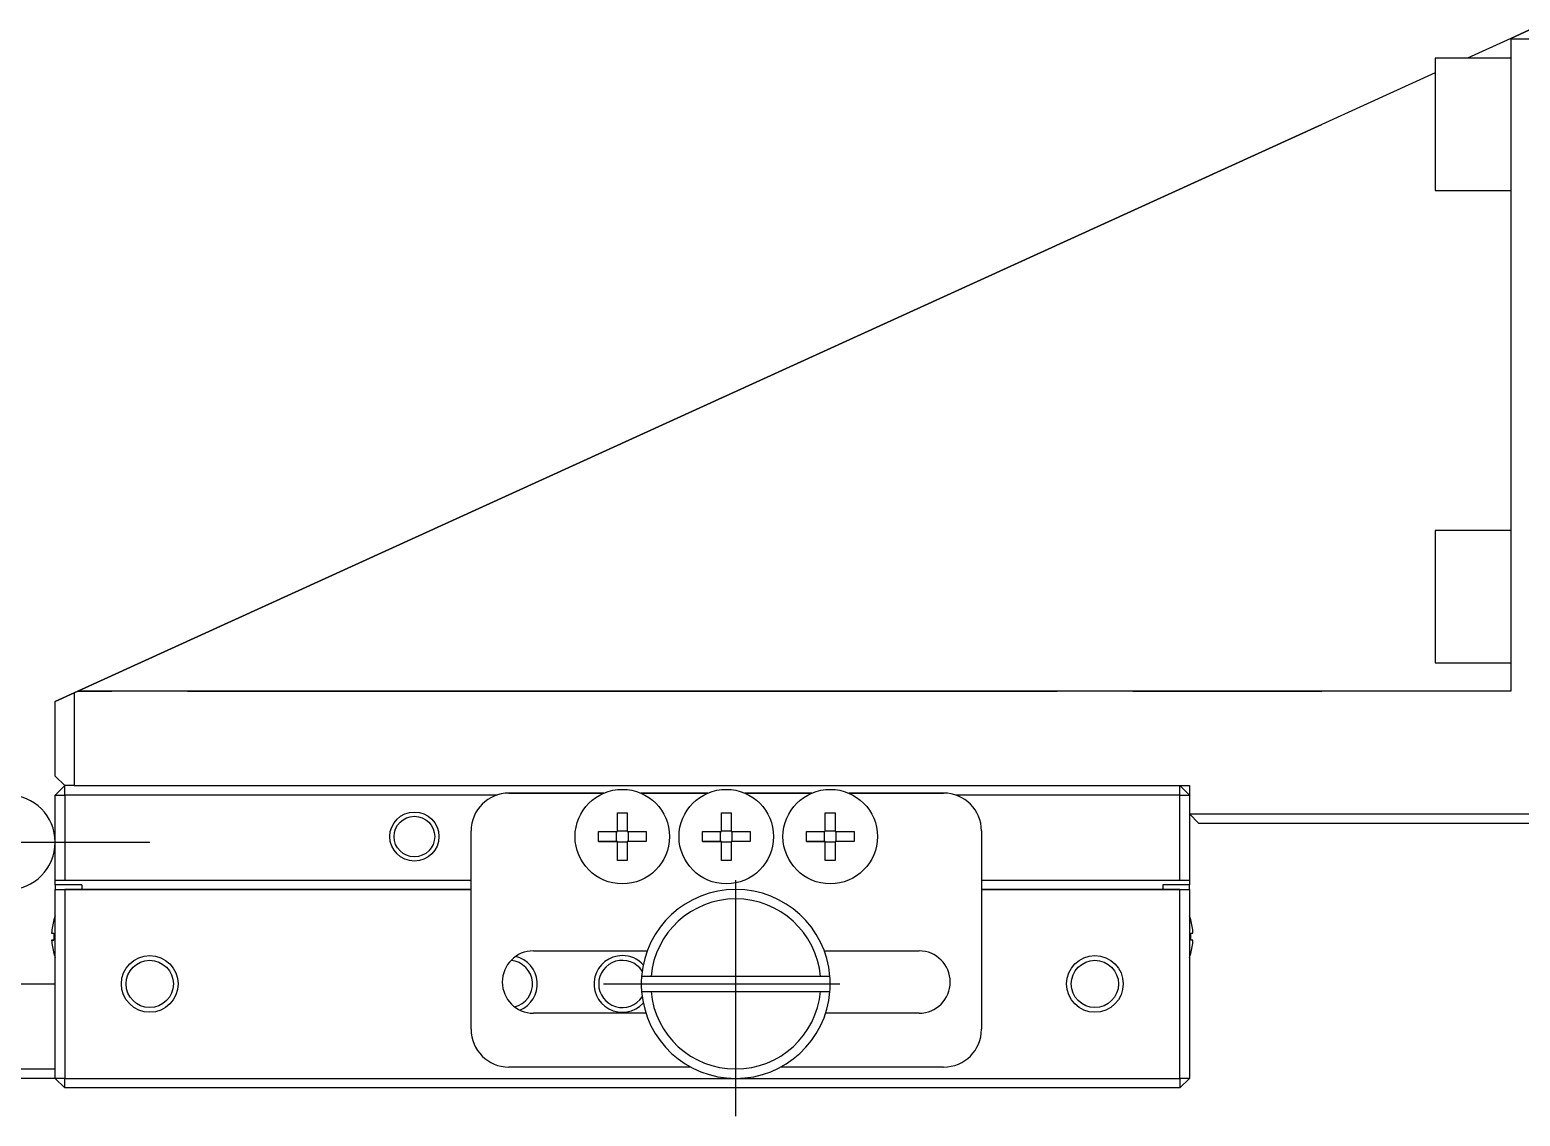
# Model space of a CAD drawing. Extents: x -312 to 352, y 11 to 577.
# Drawn here: x 90 to 168.9, y 270.9 to 328.4 of the extents above; entities that cross this region are included whole.
import ezdxf

# ---------------------------------------------------------------- set-up
doc = ezdxf.new("R2010")
doc.units = 0
doc.header["$LTSCALE"] = 10
doc.linetypes.add('CENTER', pattern=[2, 1.25, -0.25, 0.25, -0.25])
doc.layers.get('0').update_dxf_attribs({"linetype": 'CONTINUOUS'})
doc.layers.add('CENTER', color=1, linetype='CENTER')

msp = doc.modelspace()

# ---------------------------------------------------------------- linework, layer by layer
at = {"color": 7, "linetype": 'CONTINUOUS'}
for p, q in [((168.39089, 327.926893), (169.39089, 328.382619)), ((169.39089, 328.382619), (168.39089, 327.926893)), ((168.39089, 327.926893), (166.099441, 326.882619)), ((168.39089, 327.926893), (166.099441, 326.882619)), ((168.39089, 327.882619), (168.39089, 327.926893)), ((175.39089, 327.882619), (168.39089, 327.882619)), ((168.39089, 327.882619), (168.39089, 293.382619)), ((164.39089, 326.882619), (164.39089, 323.382619)), ((168.39089, 326.882619), (164.39089, 326.882619)), ((164.39089, 326.103988), (158.39089, 323.36963)), ((164.39089, 326.103988), (158.39089, 323.36963)), ((92.5904, 293.382619), (158.39089, 323.36963)), ((158.39089, 323.36963), (92.5904, 293.382619)), ((164.39089, 323.382619), (164.39089, 319.882619)), ((164.39089, 319.882619), (168.39089, 319.882619)), ((164.39089, 301.882619), (164.39089, 298.382619)), ((168.39089, 301.882619), (164.39089, 301.882619)), ((164.39089, 298.382619), (164.39089, 294.882619)), ((164.39089, 294.882619), (168.39089, 294.882619)), ((92.5904, 293.382619), (92.39089, 293.291697)), ((92.39089, 293.291697), (92.5904, 293.382619)), ((168.39089, 293.382619), (92.5904, 293.382619)), ((92.5904, 293.382619), (94.390895, 293.382619)), ((98.390885, 293.382619), (144.390895, 293.382619)), ((107.14089, 293.382619), (103.64089, 293.382619)), ((107.14089, 293.382619), (103.64089, 293.382619)), ((139.14089, 293.382619), (135.64089, 293.382619)), ((139.14089, 293.382619), (135.64089, 293.382619)), ((148.390885, 293.382619), (158.39089, 293.382619)), ((168.39089, 293.382619), (158.39089, 293.382619)), ((91.39089, 292.835971), (92.39089, 293.291697)), ((92.39089, 293.291697), (91.39089, 292.835971)), ((91.39089, 288.882619), (91.39089, 292.835971)), ((92.39089, 293.291697), (92.39089, 288.382619)), ((91.39089, 288.882619), (91.89089, 288.382619)), ((91.39089, 287.882619), (91.89089, 288.382619)), ((91.89089, 288.382619), (91.39089, 287.882619)), ((91.39089, 287.882619), (91.89089, 287.882619)), ((91.39089, 283.382619), (91.39089, 287.882619)), ((91.54089, 288.032619), (91.89089, 288.382619)), ((91.89089, 288.382619), (91.54089, 288.032619)), ((91.89089, 287.882619), (91.89089, 288.382619)), ((92.39089, 288.382619), (91.89089, 288.382619)), ((114.766391, 287.882619), (91.89089, 287.882619)), ((91.89089, 287.882619), (91.89089, 283.382619)), ((92.39089, 288.382619), (151.39089, 288.382619)), ((115.39089, 287.982619), (120.411094, 287.982619)), ((120.411094, 287.982619), (115.39089, 287.982619)), ((122.370686, 287.982619), (125.911094, 287.982619)), ((125.911094, 287.982619), (122.370686, 287.982619)), ((127.870686, 287.982619), (131.411094, 287.982619)), ((131.411094, 287.982619), (127.870686, 287.982619)), ((133.370686, 287.982619), (138.39089, 287.982619)), ((138.39089, 287.982619), (133.370686, 287.982619)), ((150.89089, 287.882619), (139.01539, 287.882619)), ((150.89089, 287.882619), (150.89089, 288.382619)), ((151.39089, 287.882619), (150.89089, 288.382619)), ((150.89089, 288.382619), (151.24089, 288.032619)), ((150.89089, 288.382619), (151.39089, 287.882619)), ((151.24089, 288.032619), (150.89089, 288.382619)), ((150.89089, 287.882619), (151.39089, 287.882619)), ((150.89089, 283.382619), (150.89089, 287.882619)), ((151.39089, 288.382619), (151.39089, 286.882619)), ((121.13089, 286.941209), (121.65089, 286.941209)), ((121.13089, 285.942619), (121.13089, 286.941209)), ((121.65089, 286.941209), (121.65089, 285.942619)), ((126.63089, 286.941209), (127.15089, 286.941209)), ((126.63089, 285.942619), (126.63089, 286.941209)), ((127.15089, 286.941209), (127.15089, 285.942619)), ((132.13089, 286.941209), (132.65089, 286.941209)), ((132.13089, 285.942619), (132.13089, 286.941209)), ((132.65089, 286.941209), (132.65089, 285.942619)), ((151.39089, 286.882619), (151.39089, 283.382619)), ((151.39089, 286.882619), (175.39089, 286.882619)), ((151.89089, 286.382619), (151.39089, 286.882619)), ((175.89089, 286.382619), (151.89089, 286.382619)), ((113.39089, 275.482619), (113.39089, 285.982619)), ((120.132301, 285.422619), (120.132301, 285.942619)), ((120.132301, 285.942619), (121.13089, 285.942619)), ((121.13089, 285.422619), (120.132301, 285.422619)), ((120.132301, 285.422619), (121.089515, 285.422619)), ((121.089515, 285.422619), (121.089515, 285.942619)), ((121.13089, 285.422619), (121.089515, 285.422619)), ((121.13089, 285.983994), (121.65089, 285.983994)), ((121.13089, 284.424029), (121.13089, 285.422619)), ((121.65089, 285.942619), (122.64948, 285.942619)), ((121.65089, 285.422619), (121.65089, 284.424029)), ((122.64948, 285.422619), (121.65089, 285.422619)), ((121.692265, 285.422619), (121.65089, 285.422619)), ((121.692265, 285.942619), (121.692265, 285.422619)), ((122.64948, 285.422619), (121.692265, 285.422619)), ((122.64948, 285.942619), (122.64948, 285.422619)), ((125.632301, 285.422619), (125.632301, 285.942619)), ((125.632301, 285.942619), (126.63089, 285.942619)), ((126.63089, 285.422619), (125.632301, 285.422619)), ((125.632301, 285.422619), (126.589515, 285.422619)), ((126.589515, 285.422619), (126.589515, 285.942619)), ((126.63089, 285.422619), (126.589515, 285.422619)), ((126.63089, 285.983994), (127.15089, 285.983994)), ((126.63089, 284.424029), (126.63089, 285.422619)), ((127.15089, 285.942619), (128.14948, 285.942619)), ((127.15089, 285.422619), (127.15089, 284.424029)), ((128.14948, 285.422619), (127.15089, 285.422619)), ((127.192265, 285.422619), (127.15089, 285.422619)), ((127.192265, 285.942619), (127.192265, 285.422619)), ((128.14948, 285.422619), (127.192265, 285.422619)), ((128.14948, 285.942619), (128.14948, 285.422619)), ((131.132301, 285.422619), (131.132301, 285.942619)), ((131.132301, 285.942619), (132.13089, 285.942619)), ((132.13089, 285.422619), (131.132301, 285.422619)), ((131.132301, 285.422619), (132.089515, 285.422619)), ((132.089515, 285.422619), (132.089515, 285.942619)), ((132.13089, 285.422619), (132.089515, 285.422619)), ((132.13089, 285.983994), (132.65089, 285.983994)), ((132.13089, 284.424029), (132.13089, 285.422619)), ((132.65089, 285.942619), (133.64948, 285.942619)), ((132.65089, 285.422619), (132.65089, 284.424029)), ((133.64948, 285.422619), (132.65089, 285.422619)), ((132.692265, 285.422619), (132.65089, 285.422619)), ((132.692265, 285.942619), (132.692265, 285.422619)), ((133.64948, 285.422619), (132.692265, 285.422619)), ((133.64948, 285.942619), (133.64948, 285.422619)), ((140.39089, 285.982619), (140.39089, 275.482619)), ((121.65089, 285.381244), (121.13089, 285.381244)), ((127.15089, 285.381244), (126.63089, 285.381244)), ((132.65089, 285.381244), (132.13089, 285.381244)), ((121.65089, 284.424029), (121.13089, 284.424029)), ((127.15089, 284.424029), (126.63089, 284.424029)), ((132.65089, 284.424029), (132.13089, 284.424029)), ((91.39089, 283.382619), (91.89089, 283.382619)), ((91.39089, 283.132619), (91.39089, 283.382619)), ((92.79089, 283.132619), (91.39089, 283.132619)), ((92.79089, 283.132619), (91.39089, 283.132619)), ((91.39089, 283.132619), (91.39089, 282.882619)), ((91.89089, 283.382619), (113.39089, 283.382619)), ((92.79089, 283.132619), (92.79089, 282.882619)), ((140.39089, 283.382619), (150.89089, 283.382619)), ((151.39089, 283.132619), (149.99089, 283.132619)), ((149.99089, 283.132619), (149.99089, 282.882619)), ((151.39089, 283.132619), (149.99089, 283.132619)), ((150.89089, 283.382619), (151.39089, 283.382619)), ((151.39089, 283.382619), (151.39089, 283.132619)), ((151.39089, 282.882619), (151.39089, 283.132619)), ((91.39089, 282.882619), (91.89089, 282.882619)), ((91.39089, 282.882619), (113.39089, 282.882619)), ((91.39089, 272.882619), (91.39089, 282.882619)), ((113.39089, 282.882619), (91.89089, 282.882619)), ((91.89089, 282.882619), (91.89089, 272.882619)), ((150.89089, 282.882619), (140.39089, 282.882619)), ((140.39089, 282.882619), (151.39089, 282.882619)), ((150.89089, 282.882619), (151.39089, 282.882619)), ((150.89089, 272.882619), (150.89089, 282.882619)), ((151.39089, 282.882619), (151.39089, 272.882619)), ((91.316746, 281.271235), (91.321369, 281.26898)), ((151.460412, 281.26898), (151.465034, 281.271235)), ((91.201031, 280.562619), (91.321369, 280.562619)), ((91.321369, 280.202619), (91.201031, 280.202619)), ((91.201031, 280.202619), (91.321369, 280.202619)), ((91.321369, 280.562619), (91.321369, 280.202619)), ((151.460412, 280.562619), (151.580749, 280.562619)), ((151.460412, 280.202619), (151.460412, 280.562619)), ((151.580749, 280.202619), (151.460412, 280.202619)), ((151.580749, 280.202619), (151.460412, 280.202619)), ((91.321369, 279.496258), (91.316746, 279.494003)), ((91.321369, 279.496258), (91.316746, 279.494003)), ((116.69089, 279.632619), (122.707142, 279.632619)), ((132.074639, 279.632619), (137.09089, 279.632619)), ((151.465034, 279.494003), (151.460412, 279.496258)), ((151.465034, 279.494003), (151.460412, 279.496258)), ((76.89089, 277.882619), (91.39089, 277.882619)), ((76.89089, 277.882619), (91.39089, 277.882619)), ((122.908703, 278.282619), (122.406916, 278.282619)), ((131.873077, 278.282619), (122.908703, 278.282619)), ((132.374865, 278.282619), (131.873077, 278.282619)), ((122.406916, 277.482619), (122.908703, 277.482619)), ((122.406916, 277.482619), (132.374865, 277.482619)), ((122.908703, 277.482619), (131.873077, 277.482619)), ((131.873077, 277.482619), (132.374865, 277.482619)), ((122.637208, 276.332619), (116.69089, 276.332619)), ((122.637208, 276.332619), (116.69089, 276.332619)), ((137.09089, 276.332619), (132.144573, 276.332619)), ((137.09089, 276.332619), (132.144573, 276.332619)), ((73.89089, 273.382619), (91.39089, 273.382619)), ((91.39089, 272.882619), (73.89089, 272.882619)), ((91.89089, 272.882619), (91.39089, 272.882619)), ((91.89089, 272.382619), (91.39089, 272.882619)), ((91.89089, 272.882619), (127.39089, 272.882619)), ((91.89089, 272.382619), (91.89089, 272.882619)), ((125.016022, 273.482619), (115.39089, 273.482619)), ((127.39089, 272.882619), (150.89089, 272.882619)), ((138.39089, 273.482619), (129.765759, 273.482619)), ((151.39089, 272.882619), (150.89089, 272.882619)), ((150.89089, 272.882619), (150.89089, 272.382619)), ((151.39089, 272.882619), (150.89089, 272.382619)), ((150.89089, 272.382619), (91.89089, 272.382619))]:
    msp.add_line(p, q, dxfattribs=at)
for centre, radius in [((121.39089, 285.682619), 2.5), ((126.89089, 285.682619), 2.5), ((132.39089, 285.682619), 2.5), ((110.39089, 285.682619), 1.075), ((96.39089, 277.882619), 1.25), ((146.39089, 277.882619), 1.25)]:
    msp.add_circle(centre, radius, dxfattribs=at)
at = {"color": 3, "linetype": 'CONTINUOUS'}
for centre, radius in [((110.39089, 285.682619), 1.3), ((96.39089, 277.882619), 1.5), ((146.39089, 277.882619), 1.5)]:
    msp.add_circle(centre, radius, dxfattribs=at)
at = {"color": 7, "linetype": 'CONTINUOUS'}
for centre, radius, start, end in [((88.89089, 285.382619), 2.5, 0, 90), ((115.39089, 285.982619), 2, 90, 180), ((138.39089, 285.982619), 2, 0, 90), ((88.89089, 285.382619), 2.5, 270, 0), ((127.39089, 277.882619), 5, 4.588566, 175.411434), ((127.39089, 277.882619), 4.5, 5.099689, 174.900311), ((94.39089, 280.382619), 3.2, 159.635865, 163.877467), ((148.39089, 280.382619), 3.2, 16.122533, 20.364135), ((94.39089, 280.382619), 3.194933, 163.893288, 176.770291), ((148.39089, 280.382619), 3.194933, 3.229709, 16.106712), ((94.39089, 280.382619), 3.194933, 183.229709, 196.106712), ((148.39089, 280.382619), 3.194933, 343.893288, 356.770291), ((94.39089, 280.382619), 3.2, 196.122533, 200.364135), ((116.69089, 277.982619), 1.65, 90, 270), ((115.39089, 277.882619), 1.25, 283.934541, 84.86287), ((121.39089, 277.882619), 1.25, 33.12294, 180), ((137.09089, 277.982619), 1.65, 270, 90), ((148.39089, 280.382619), 3.2, 339.635865, 343.877467), ((121.39089, 277.882619), 1.25, 180, 326.87706), ((127.39089, 277.882619), 5, 175.411434, 184.588566), ((127.39089, 277.882619), 5, 355.411434, 4.588566), ((127.39089, 277.882619), 5, 184.588566, 355.411434), ((127.39089, 277.882619), 4.5, 185.099689, 354.900311), ((115.39089, 275.482619), 2, 180, 270), ((138.39089, 275.482619), 2, 270, 0)]:
    msp.add_arc(centre, radius, start, end, dxfattribs=at)
at = {"color": 3, "linetype": 'CONTINUOUS'}
for centre, start, end in [((115.39089, 277.882619), 292.688088, 76.109323), ((121.39089, 277.882619), 90, 317.401187), ((121.39089, 277.882619), 42.598813, 90)]:
    msp.add_arc(centre, 1.5, start, end, dxfattribs=at)
at = {"layer": 'CENTER', "color": 1, "linetype": 'CENTER'}
for p, q in [((27.14089, 285.382619), (96.39089, 285.382619)), ((127.39089, 270.882619), (127.39089, 284.882619)), ((120.39089, 277.882619), (134.39089, 277.882619))]:
    msp.add_line(p, q, dxfattribs=at)

doc.saveas('drawing.dxf')
